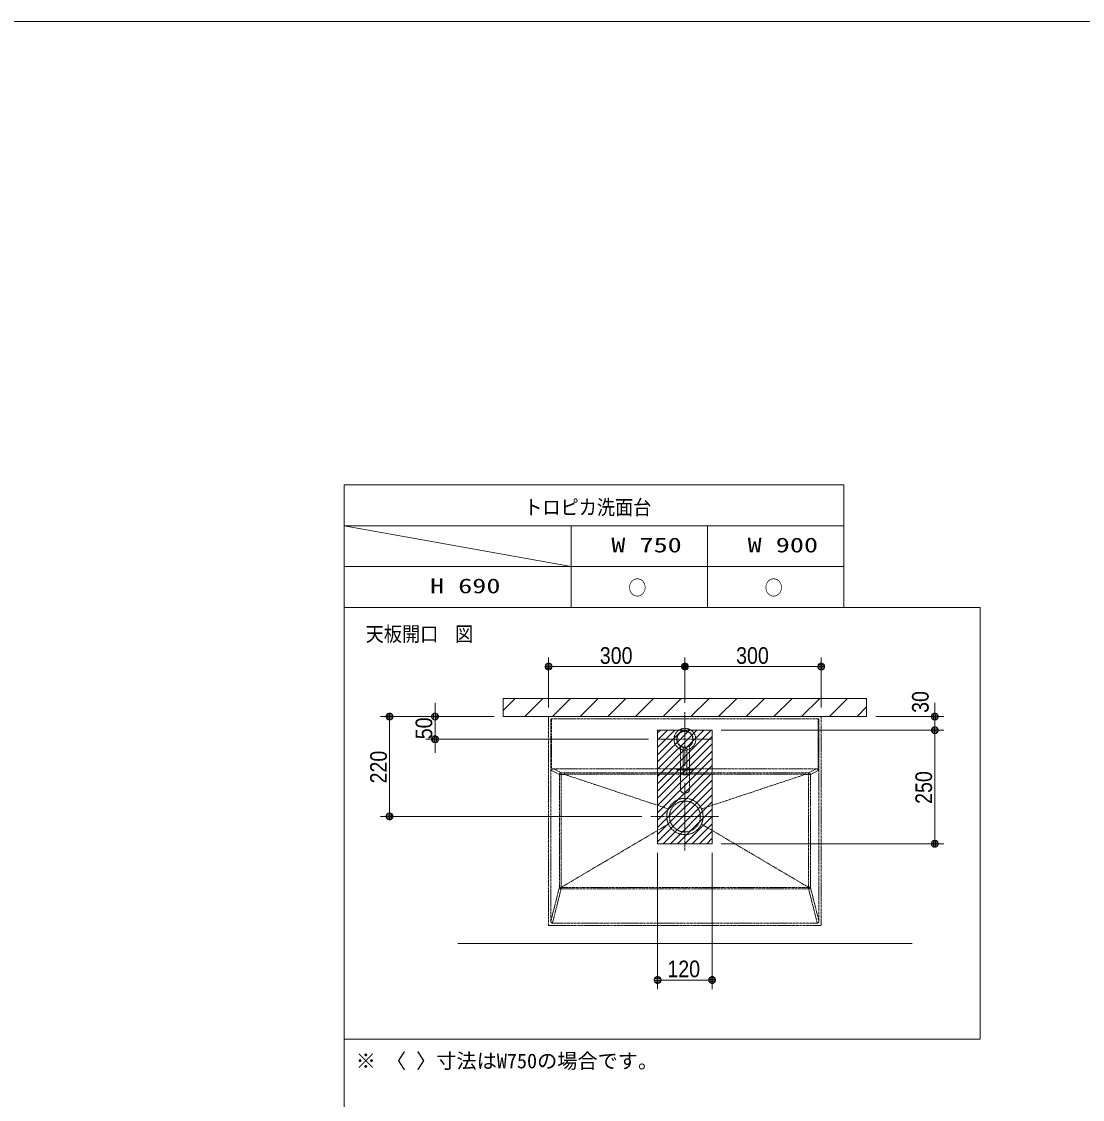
# Model space of a CAD drawing. Units: millimetres, scale not verified. Extents: x -6062 to 6062, y -3045 to 3045.
# Drawn here: x -3728 to -1392, y 397 to 2770 of the extents above; entities that cross this region are included whole.
import ezdxf
from ezdxf.enums import TextEntityAlignment as Align

# ---------------------------------------------------------------- set-up
doc = ezdxf.new("R2010")
doc.units = ezdxf.units.MM
doc.header["$LTSCALE"] = 20
doc.linetypes.add('CHAIN1', pattern=[8, 5, -1, 1, -1])
for name, color, linetype, lineweight in [('0-0_1図面枠', 7, 'Continuous', 9), ('0-2_2寸法-2', 7, 'Continuous', 9), ('0-3_0', 7, 'Continuous', 9), ('0-4_2寸法-1', 7, 'Continuous', 9), ('0-6_3一般', 7, 'CHAIN1', 9)]:
    doc.layers.add(name, color=color, linetype=linetype, lineweight=lineweight)
doc.styles.add('ＭＳ ゴシック', font='')
doc.styles.add('ＭＳ Ｐゴシック', font='')
doc.styles.get('ＭＳ ゴシック').set_extended_font_data('MS Gothic')
doc.styles.get('ＭＳ Ｐゴシック').set_extended_font_data('MS PGothic')

# ---------------------------------------------------------------- blocks, each defined once
blk = doc.blocks.new('グループ-2')
at = {"layer": '0-0_1図面枠'}
blk.add_lwpolyline([(-80000, 55400), (80000, 55400), (80000, -55400), (-80000, -55400)], close=True, dxfattribs=at)
blk = doc.blocks.new('図面枠')
at = {"layer": '0-0_1図面枠'}
blk.add_blockref('グループ-2', (0, 0), dxfattribs=at)
blk = doc.blocks.new('_Dot')
at = {"layer": '0-3_0'}
for p, q in [((-10, 0), (-20, 0)), ((9.78, 2), (-9.78, 2)), ((7.99, 6), (-7.99, 6)), ((9.16, -3.98), (-9.16, -3.98)), ((6, -7.98), (-6, -7.98))]:
    blk.add_line(p, q, dxfattribs=at)
for points in [[(10, 0), (9.92, 1.25), (9.69, 2.49), (9.3, 3.68), (8.76, 4.82), (8.09, 5.88), (7.29, 6.85), (6.37, 7.71), (5.36, 8.44), (4.26, 9.05), (3.09, 9.51), (1.87, 9.82), (0.63, 9.98), (-0.63, 9.98), (-1.87, 9.82), (-3.09, 9.51), (-4.26, 9.05), (-5.36, 8.44), (-6.37, 7.71), (-7.29, 6.85), (-8.09, 5.88), (-8.76, 4.82), (-9.3, 3.68), (-9.69, 2.49), (-9.92, 1.25), (-10, 0), (0, 0)], [(-10, 0), (-9.92, -1.25), (-9.69, -2.49), (-9.3, -3.68), (-8.76, -4.82), (-8.09, -5.88), (-7.29, -6.85), (-6.37, -7.71), (-5.36, -8.44), (-4.26, -9.05), (-3.09, -9.51), (-1.87, -9.82), (-0.63, -9.98), (0.63, -9.98), (1.87, -9.82), (3.09, -9.51), (4.26, -9.05), (5.36, -8.44), (6.37, -7.71), (7.29, -6.85), (8.09, -5.88), (8.76, -4.82), (9.3, -3.68), (9.69, -2.49), (9.92, -1.25), (10, 0), (0, 0)]]:
    blk.add_lwpolyline(points, close=True, dxfattribs=at)
blk = doc.blocks.new('グループ-7')
at = {"layer": '0-6_3一般'}
for p, q in [((-3600, 24800), (-15600, 24800)), ((-15600, 24800), (-15600, 15600)), ((-3700, 24700), (-15500, 24700)), ((-15500, 24700), (-15500, 15787.9)), ((-15471.8, 24700), (-15471.8, 22420.9)), ((-9600, 25000), (-9600, 22600)), ((-3728.2, 22420.9), (-3728.2, 24700)), ((-3700, 15787.9), (-3700, 24700)), ((-3600, 15600), (-3600, 24800)), ((-10800, 23800), (-8400, 23800)), ((-15471.7, 22423.7), (-15471.8, 22420.9)), ((-15123.3, 22248), (-15471.8, 22420.9)), ((-15391.8, 22500), (-3808.2, 22500)), ((-15391.8, 22500), (-15044.6, 22327.7)), ((-9923.9, 22458), (-9920, 22458)), ((-9920, 22472), (-9280, 22472)), ((-9920, 22472), (-9920, 22458)), ((-9280, 22458), (-9920, 22458)), ((-3728.2, 22420.9), (-4076.7, 22248)), ((-3805.4, 22499.9), (-3808.2, 22500)), ((-14889, 22247.6), (-10326.5, 20734.9)), ((-9600, 18900), (-9600, 21900)), ((-4311, 22247.6), (-8873.5, 20734.9)), ((-15038.6, 17283.9), (-10326.5, 20065.1)), ((-11100, 20400), (-8100, 20400)), ((-8866.5, 20080.9), (-8873.5, 20065.1)), ((-8873.5, 20065.1), (-4161.4, 17283.9)), ((-15500, 15787.9), (-15123.3, 17283.7)), ((-15044.6, 17218.1), (-15426.9, 15700)), ((-15047.2, 17283.6), (-15038.6, 17283.9)), ((-15041.3, 17218.2), (-15044.6, 17218.1)), ((-4161.4, 17283.9), (-4152.8, 17283.6)), ((-4155.4, 17218.1), (-4158.7, 17218.2)), ((-3773.1, 15700), (-4155.4, 17218.1)), ((-4076.7, 17283.7), (-3700, 15787.9)), ((-15429.6, 15700.1), (-15426.9, 15700)), ((-15426.9, 15700), (-3773.1, 15700)), ((-3700.1, 15784.7), (-3700, 15787.9)), ((-15600, 15600), (-3600, 15600))]:
    blk.add_line(p, q, dxfattribs=at)
for points in [[(-9800, 23512.8), (-9800, 21582.9), (-9799.2, 21569.2), (-9796.7, 21555), (-9792.3, 21540.8), (-9786, 21526.5), (-9777.7, 21512.6), (-9767.4, 21499.1), (-9755.3, 21486.4), (-9741.4, 21474.6), (-9726.1, 21464), (-9709.4, 21454.7), (-9691.9, 21446.8), (-9673.6, 21440.5), (-9655, 21435.6), (-9636.4, 21432.3), (-9618, 21430.3), (-9600, 21429.7), (-9582, 21430.3), (-9563.6, 21432.3), (-9545, 21435.6), (-9526.4, 21440.5), (-9508.1, 21446.8), (-9490.6, 21454.7), (-9473.9, 21464), (-9458.6, 21474.6), (-9444.7, 21486.4), (-9432.6, 21499.1), (-9422.3, 21512.6), (-9414, 21526.5), (-9407.7, 21540.8), (-9403.3, 21555), (-9400.8, 21569.2), (-9400, 21582.9), (-9400, 23512.8)], [(-9680, 23459.3), (-9680, 22240), (-9520, 22240), (-9520, 23459.3)], [(-15391.8, 22500), (-15394.6, 22499.9), (-15397.5, 22499.7), (-15400.3, 22499.4), (-15403.1, 22499), (-15405.9, 22498.4), (-15408.6, 22497.7), (-15411.4, 22496.9), (-15414.1, 22495.9), (-15416.9, 22494.8), (-15419.6, 22493.6), (-15422.3, 22492.3), (-15425, 22490.8), (-15427.7, 22489.2), (-15430.3, 22487.5), (-15433, 22485.7), (-15435.6, 22483.7), (-15438.2, 22481.6), (-15440.9, 22479.4), (-15443.5, 22477), (-15446, 22474.5), (-15448.5, 22472), (-15450.9, 22469.4), (-15453.2, 22466.8), (-15455.3, 22464.2), (-15457.3, 22461.6), (-15459.2, 22459), (-15460.9, 22456.4), (-15462.5, 22453.7), (-15464, 22451.1), (-15465.3, 22448.4), (-15466.6, 22445.7), (-15467.7, 22443), (-15468.6, 22440.3), (-15469.5, 22437.6), (-15470.2, 22434.8), (-15470.8, 22432.1), (-15471.2, 22429.3), (-15471.5, 22426.5), (-15471.7, 22423.7)], [(-15044.6, 22327.7), (-14972.1, 22327.5), (-14899.7, 22327.3)], [(-14899.7, 22327.3), (-12608.8, 22327.2), (-9600, 22327.1), (-8095.6, 22327.1), (-5086.8, 22327.3), (-4300.3, 22327.3)], [(-9920, 22472), (-9923.9, 22472), (-9927.6, 22471.9), (-9931.1, 22471.8), (-9934.4, 22471.7), (-9937.5, 22471.6), (-9940.4, 22471.4), (-9943.1, 22471.1), (-9945.6, 22470.9), (-9947.9, 22470.6), (-9950, 22470.3), (-9951.9, 22469.9), (-9953.6, 22469.5), (-9955.1, 22469), (-9956.4, 22468.6), (-9957.5, 22468.1), (-9958.4, 22467.5), (-9959.1, 22466.9), (-9959.6, 22466.3), (-9959.9, 22465.7), (-9960, 22465), (-9959.9, 22464.3), (-9959.6, 22463.7), (-9959.1, 22463.1), (-9958.4, 22462.5), (-9957.5, 22461.9), (-9956.4, 22461.4), (-9955.1, 22461), (-9953.6, 22460.5), (-9951.9, 22460.1), (-9950, 22459.8), (-9947.9, 22459.4), (-9945.6, 22459.1), (-9943.1, 22458.9), (-9940.4, 22458.6), (-9937.5, 22458.4), (-9934.4, 22458.3), (-9931.1, 22458.2), (-9927.6, 22458.1), (-9923.9, 22458)], [(-9280, 22472), (-9280, 22458), (-9276.1, 22458), (-9272.4, 22458.1), (-9268.9, 22458.2), (-9265.6, 22458.3), (-9262.5, 22458.4), (-9259.6, 22458.6), (-9256.9, 22458.9), (-9254.4, 22459.1), (-9252.1, 22459.4), (-9250, 22459.8), (-9248.1, 22460.1), (-9246.4, 22460.5), (-9244.9, 22461), (-9243.6, 22461.4), (-9242.5, 22461.9), (-9241.6, 22462.5), (-9240.9, 22463.1), (-9240.4, 22463.7), (-9240.1, 22464.3), (-9240, 22465), (-9240.1, 22465.7), (-9240.4, 22466.3), (-9240.9, 22466.9), (-9241.6, 22467.5), (-9242.5, 22468.1), (-9243.6, 22468.6), (-9244.9, 22469), (-9246.4, 22469.5), (-9248.1, 22469.9), (-9250, 22470.3), (-9252.1, 22470.6), (-9254.4, 22470.9), (-9256.9, 22471.1), (-9259.6, 22471.4), (-9262.5, 22471.6), (-9265.6, 22471.7), (-9268.9, 22471.8), (-9272.4, 22471.9)], [(-9272.4, 22471.9), (-9276.1, 22472), (-9280, 22472)], [(-4300.3, 22327.3), (-4227.9, 22327.5), (-4155.4, 22327.7), (-3808.2, 22500)], [(-3728.2, 22420.9), (-3728.3, 22423.7), (-3728.5, 22426.5), (-3728.8, 22429.3), (-3729.2, 22432.1), (-3729.8, 22434.8), (-3730.5, 22437.6), (-3731.4, 22440.3), (-3732.3, 22443), (-3733.4, 22445.7), (-3734.7, 22448.4), (-3736, 22451.1), (-3737.5, 22453.7), (-3739.1, 22456.4), (-3740.8, 22459), (-3742.7, 22461.6), (-3744.7, 22464.2), (-3746.8, 22466.8), (-3749.1, 22469.4), (-3751.5, 22472), (-3754, 22474.5), (-3756.5, 22477), (-3759.1, 22479.4), (-3761.8, 22481.6), (-3764.4, 22483.7), (-3767, 22485.7), (-3769.7, 22487.5), (-3772.3, 22489.2), (-3775, 22490.8), (-3777.7, 22492.3), (-3780.4, 22493.6), (-3783.1, 22494.8), (-3785.9, 22495.9), (-3788.6, 22496.9), (-3791.4, 22497.7), (-3794.1, 22498.4), (-3796.9, 22499), (-3799.7, 22499.4), (-3802.5, 22499.7), (-3805.4, 22499.9)], [(-15123.3, 17283.7), (-15123.3, 18584.6), (-15123.3, 19885.5), (-15123.3, 22248)], [(-15123.3, 22248), (-15119.9, 22248), (-15114.2, 22248), (-15106.5, 22248), (-15097, 22248), (-15086, 22248), (-15073.8, 22248), (-15060.8, 22248), (-15047.2, 22248)], [(-15047.2, 22248), (-15047.2, 22088), (-15047.3, 21448), (-15047.3, 18888), (-15047.3, 18584.6), (-15047.2, 17283.6)], [(-14889, 22247.6), (-14968.1, 22247.8), (-15007.7, 22247.9), (-15047.2, 22248)], [(-4298.9, 22255.5), (-4447, 22255.6), (-5087, 22256), (-7647, 22257.9), (-10207, 22258.6), (-12608.9, 22257.1), (-14901.1, 22255.5)], [(-14901.1, 22255.5), (-14900.9, 22254.5), (-14900.2, 22253.3), (-14898.2, 22251.7), (-14889, 22247.6)], [(-4311, 22247.6), (-4306.4, 22249.3), (-4303.4, 22250.7), (-4300.5, 22252.6), (-4299.6, 22253.7), (-4299.1, 22254.7), (-4298.9, 22255.5)], [(-4152.8, 22248), (-4231.9, 22247.8), (-4271.4, 22247.7), (-4311, 22247.6)], [(-4152.8, 17283.6), (-4152.8, 17443.6), (-4152.7, 18083.6), (-4152.7, 20643.6), (-4152.7, 20947.1), (-4152.8, 22248)], [(-4152.8, 22248), (-4139.2, 22248), (-4126.2, 22248), (-4114, 22248), (-4103, 22248), (-4093.5, 22248), (-4085.8, 22248), (-4080.1, 22248), (-4076.7, 22248)], [(-4076.7, 22248), (-4076.7, 20947.1), (-4076.7, 19646.2), (-4076.7, 17283.7)], [(-8873.5, 20734.9), (-8866.5, 20719.1), (-8859.9, 20703.2), (-8853.7, 20687.2), (-8847.8, 20671.1), (-8842.2, 20655), (-8837.1, 20638.7), (-8832.2, 20622.3), (-8827.8, 20605.8), (-8823.7, 20589.2), (-8819.9, 20572.5), (-8816.5, 20555.7), (-8813.5, 20538.8), (-8810.8, 20521.8), (-8808.5, 20504.7), (-8806.5, 20487.5), (-8804.9, 20470.2), (-8803.7, 20452.8), (-8802.8, 20435.3), (-8802.3, 20417.7), (-8802.1, 20400), (-8802.3, 20382.3), (-8802.8, 20364.7), (-8803.7, 20347.2), (-8804.9, 20329.8), (-8806.5, 20312.5), (-8808.5, 20295.3), (-8810.8, 20278.2), (-8813.5, 20261.2), (-8816.5, 20244.3), (-8819.9, 20227.5), (-8823.7, 20210.8), (-8827.8, 20194.2), (-8832.2, 20177.7), (-8837.1, 20161.3), (-8842.2, 20145), (-8847.8, 20128.9), (-8853.7, 20112.8), (-8859.9, 20096.8), (-8866.5, 20080.9)], [(-15123.3, 17283.7), (-15119.9, 17283.7), (-15114.2, 17283.7), (-15106.5, 17283.7), (-15097, 17283.7), (-15086, 17283.6), (-15073.8, 17283.6), (-15060.8, 17283.6), (-15047.2, 17283.6)], [(-15042.5, 17279.2), (-14886.4, 17279.2), (-14246.4, 17279.1), (-11686.4, 17278.8), (-7920, 17278.7), (-6656.5, 17278.9), (-4157.5, 17279.2)], [(-4158.7, 17218.2), (-6656.5, 17218.4), (-9600, 17218.5), (-12543.5, 17218.4), (-15041.3, 17218.2)], [(-4152.8, 17283.6), (-4139.2, 17283.6), (-4126.2, 17283.6), (-4114, 17283.6), (-4103, 17283.7), (-4093.5, 17283.7), (-4085.8, 17283.7), (-4080.1, 17283.7), (-4076.7, 17283.7)], [(-15500, 15787.9), (-15499.9, 15784.7), (-15499.8, 15781.5), (-15499.5, 15778.3), (-15499.1, 15775.1), (-15498.6, 15771.9), (-15497.9, 15768.8), (-15497.2, 15765.7), (-15496.3, 15762.6), (-15495.3, 15759.6), (-15494.2, 15756.6), (-15493, 15753.6), (-15491.7, 15750.6), (-15490.3, 15747.6), (-15488.7, 15744.7), (-15487.1, 15741.8), (-15485.3, 15738.9), (-15483.4, 15736.1), (-15481.4, 15733.2), (-15479.2, 15730.4), (-15477, 15727.7), (-15474.7, 15725), (-15472.3, 15722.4), (-15470, 15720), (-15467.6, 15717.7), (-15465.2, 15715.6), (-15462.8, 15713.6), (-15460.4, 15711.7), (-15457.9, 15710), (-15455.4, 15708.4), (-15452.9, 15706.9), (-15450.4, 15705.6), (-15447.9, 15704.4), (-15445.3, 15703.4), (-15442.8, 15702.5), (-15440.2, 15701.7), (-15437.5, 15701.1), (-15434.9, 15700.6), (-15432.2, 15700.3), (-15429.6, 15700.1)], [(-3773.1, 15700), (-3770.4, 15700.1), (-3767.8, 15700.3), (-3765.1, 15700.6), (-3762.5, 15701.1), (-3759.8, 15701.7), (-3757.2, 15702.5), (-3754.7, 15703.4), (-3752.1, 15704.4), (-3749.6, 15705.6), (-3747.1, 15706.9), (-3744.6, 15708.4), (-3742.1, 15710), (-3739.6, 15711.7), (-3737.2, 15713.6), (-3734.8, 15715.6), (-3732.4, 15717.7), (-3730, 15720), (-3727.7, 15722.4), (-3725.3, 15725), (-3723, 15727.7), (-3720.8, 15730.4), (-3718.6, 15733.2), (-3716.6, 15736.1), (-3714.7, 15738.9), (-3712.9, 15741.8), (-3711.3, 15744.7), (-3709.7, 15747.6), (-3708.3, 15750.6), (-3707, 15753.6), (-3705.8, 15756.6), (-3704.7, 15759.6), (-3703.7, 15762.6), (-3702.8, 15765.7), (-3702.1, 15768.8), (-3701.4, 15771.9), (-3700.9, 15775.1), (-3700.5, 15778.3), (-3700.2, 15781.5), (-3700.1, 15784.7)]]:
    blk.add_lwpolyline(points, dxfattribs=at)
for centre, radius in [((-9600, 23800), 480), ((-9600, 23800), 360), ((-9600, 23800), 360), ((-9600, 23800), 350), ((-9600, 20400), 680)]:
    blk.add_circle(centre, radius, dxfattribs=at)
for centre, radius, start, end in [((-15042.7, 22247.1), 80.7, 91.34042, 179.31825), ((-14321.3, 22263.6), 726.1, 174.9304, 181.22581), ((-13784.9, 22270.6), 1116.3, 177.08904, 180.77471), ((-5415.1, 22270.6), 1116.3, 359.22529, 2.91096), ((-4878.7, 22263.6), 726.1, 358.77419, 5.0696), ((-4157.3, 22247.1), 80.7, 0.68175, 88.65958), ((-9600, 20400), 800, 24.74511, 155.25489), ((-9600, 20400), 800, 155.25489, 204.74511), ((-9600, 20400), 800, 204.74511, 335.25489), ((-15042.2, 17301.1), 83, 192.12748, 268.36591), ((-13505, 17313.7), 1542.5, 181.11697, 183.55327), ((-15036.5, 17278), 6.16, 109.6214, 169.07682), ((-12424.2, 17303.8), 2618.4, 180.53871, 181.87426), ((-4163.8, 17277.8), 6.52, 12.72102, 68.58076), ((-6775.8, 17303.8), 2618.4, 358.12574, 359.46129), ((-5695, 17313.7), 1542.5, 356.44673, 358.88303), ((-4157.8, 17301.1), 83, 271.63409, 347.87252)]:
    blk.add_arc(centre, radius, start, end, dxfattribs=at)

msp = doc.modelspace()

# ---------------------------------------------------------------- linework, layer by layer
at = {"layer": '0-0_1図面枠'}
for p, q in [((-3017.5, 1750), (-3017.5, -2420)), ((-1917.5, 1660), (-3017.5, 1660)), ((-3017.5, 1660), (-2517.5, 1570)), ((-2517.5, 1480), (-2517.5, 1660)), ((-2217.5, 1480), (-2217.5, 1660)), ((-3017.5, 1570), (-1917.5, 1570))]:
    msp.add_line(p, q, dxfattribs=at)
for points in [[(-3017.5, 1750), (-1917.5, 1750), (-1917.5, 1480), (-3017.5, 1480)], [(-3017.5, 1480), (-1617.5, 1480), (-1617.5, 530), (-3017.5, 530)]]:
    msp.add_lwpolyline(points, close=True, dxfattribs=at)
at = {"layer": '0-2_2寸法-2'}
for p, q in [((-1717.5, 1255.01), (-1717.5, 1270.01)), ((-1847.5, 1240), (-1697.5, 1240)), ((-1717.5, 1210), (-1717.5, 1240)), ((-2187.5, 1210), (-1697.5, 1210)), ((-1717.5, 1194.99), (-1717.5, 1179.99))]:
    msp.add_line(p, q, dxfattribs=at)
at = {"layer": '0-4_2寸法-1'}
for p, q in [((-2567.5, 1260), (-2567.5, 1370)), ((-2267.5, 1270), (-2267.5, 1370)), ((-2267.5, 1270), (-2267.5, 1370)), ((-1967.5, 1260), (-1967.5, 1370)), ((-2552.49, 1350), (-2282.51, 1350)), ((-1982.51, 1350), (-2252.49, 1350)), ((-2817.5, 1255.01), (-2817.5, 1270.01)), ((-2837.5, 1240), (-2937.5, 1240)), ((-2687.5, 1240), (-2837.5, 1240)), ((-2817.5, 1190), (-2817.5, 1240)), ((-2917.5, 1035.01), (-2917.5, 1224.99)), ((-2347.5, 1190), (-2837.5, 1190)), ((-2187.5, 1210), (-1697.5, 1210)), ((-1717.5, 1194.99), (-1717.5, 975.01)), ((-2817.5, 1174.99), (-2817.5, 1159.99)), ((-2362.5, 1020), (-2937.5, 1020)), ((-2187.5, 960), (-1697.5, 960)), ((-2327.5, 940), (-2327.5, 640)), ((-2207.5, 940), (-2207.5, 640)), ((-2222.51, 660), (-2312.49, 660))]:
    msp.add_line(p, q, dxfattribs=at)
at = {"layer": '0-6_3一般', "linetype": 'Continuous'}
for p, q in [((-2667.5, 1253.6), (-2641.1, 1280)), ((-2620.14, 1240), (-2580.14, 1280)), ((-2559.18, 1240), (-2519.18, 1280)), ((-2498.22, 1240), (-2458.22, 1280)), ((-2437.26, 1240), (-2397.26, 1280)), ((-2376.3, 1240), (-2336.3, 1280)), ((-2315.34, 1240), (-2275.34, 1280)), ((-2254.38, 1240), (-2214.38, 1280)), ((-2193.42, 1240), (-2153.42, 1280)), ((-2132.46, 1240), (-2092.46, 1280)), ((-2071.5, 1240), (-2031.5, 1280)), ((-2010.54, 1240), (-1970.54, 1280)), ((-1949.58, 1240), (-1909.58, 1280)), ((-1888.62, 1240), (-1867.5, 1261.12)), ((-2667.5, 1240), (-1867.5, 1240)), ((-2327.5, 1204), (-2321.5, 1210)), ((-2327.5, 1188), (-2305.5, 1210)), ((-2327.5, 1172), (-2289.5, 1210)), ((-2327.5, 1156), (-2273.5, 1210)), ((-2327.5, 1140), (-2257.5, 1210)), ((-2327.5, 1124), (-2241.5, 1210)), ((-2327.5, 1108), (-2225.5, 1210)), ((-2327.5, 1092), (-2209.5, 1210)), ((-2327.5, 1076), (-2207.5, 1196)), ((-2327.5, 1060), (-2207.5, 1180)), ((-2327.5, 1044), (-2207.5, 1164)), ((-2327.5, 1028), (-2207.5, 1148)), ((-2327.5, 1012), (-2207.5, 1132)), ((-2327.5, 996), (-2207.5, 1116)), ((-2327.5, 980), (-2207.5, 1100)), ((-2327.5, 964), (-2207.5, 1084)), ((-2315.5, 960), (-2207.5, 1068)), ((-2299.5, 960), (-2207.5, 1052)), ((-2283.5, 960), (-2207.5, 1036)), ((-2267.5, 960), (-2207.5, 1020)), ((-2251.5, 960), (-2207.5, 1004)), ((-2235.5, 960), (-2207.5, 988)), ((-2219.5, 960), (-2207.5, 972)), ((-2767.5, 740), (-1767.5, 740))]:
    msp.add_line(p, q, dxfattribs=at)
for points in [[(-2667.5, 1280), (-1867.5, 1280), (-1867.5, 1240), (-2667.5, 1240)], [(-2327.5, 1210), (-2207.5, 1210), (-2207.5, 960), (-2327.5, 960)], [(-2327.5, 1210), (-2207.5, 1210), (-2207.5, 960), (-2327.5, 960)]]:
    msp.add_lwpolyline(points, close=True, dxfattribs=at)

# ---------------------------------------------------------------- block references
at = {"layer": '0-0_1図面枠', "xscale": 0.05, "yscale": 0.05}
msp.add_blockref('図面枠', (-1787.5, 0), dxfattribs=at)
at = {"layer": '0-2_2寸法-2', "xscale": 0.7503418, "yscale": 0.7503418}
for p, rotation in [((-1717.5, 1240), 270), ((-1717.5, 1210), 90)]:
    msp.add_blockref('_Dot', p, dxfattribs=dict(at, rotation=rotation))
at = {"layer": '0-4_2寸法-1', "xscale": 0.7503418, "yscale": 0.7503418}
for p, rotation in [((-2567.5, 1350), 180), ((-2267.5, 1350), 180), ((-2917.5, 1240), 90), ((-2817.5, 1240), 270), ((-1717.5, 1210), 90), ((-2817.5, 1190), 90), ((-2917.5, 1020), 270), ((-1717.5, 960), 270), ((-2327.5, 660), 180)]:
    msp.add_blockref('_Dot', p, dxfattribs=dict(at, rotation=rotation))
for p in [(-2267.5, 1350), (-1967.5, 1350), (-2207.5, 660)]:
    msp.add_blockref('_Dot', p, dxfattribs=at)
at = {"layer": '0-6_3一般', "xscale": 0.05, "yscale": 0.05}
msp.add_blockref('グループ-7', (-1787.5, 0), dxfattribs=at)

# ---------------------------------------------------------------- texts
at = {"layer": '0-0_1図面枠', "style": 'ＭＳ ゴシック'}
for s, width, p in [('トロピカ洗面台', 0.9, (-2621.09, 1674.66)), ('W 750', 1.4, (-2429.45, 1591.59)), ('W 900', 1.4, (-2129.45, 1591.59)), ('H 690', 1.4, (-2828.49, 1501.59)), ('○', 0.9, (-2392.09, 1497.53)), ('○', 0.9, (-2092.09, 1497.53)), ('天板開口', 0.9, (-2970, 1395.64)), ('図', 0.9, (-2773.27, 1395.64))]:
    msp.add_text(s, height=32.55, dxfattribs=dict(at, width=width)).set_placement(p, align=Align.BOTTOM_LEFT)
msp.add_text('※ 〈 〉寸法はW750の場合です。', height=32.55, dxfattribs=at).set_placement((-2992.1, 455.81), align=Align.BOTTOM_LEFT)
at = {"layer": '0-2_2寸法-2', "style": 'ＭＳ Ｐゴシック', "width": 0.9}
msp.add_text('30', height=36.66, rotation=90, dxfattribs=at).set_placement((-1719.98, 1248.02), align=Align.BOTTOM_LEFT)
at = {"layer": '0-4_2寸法-1', "style": 'ＭＳ Ｐゴシック', "width": 0.9}
for s, p in [('300', (-2454.78, 1345.04)), ('300', (-2154.78, 1345.04)), ('120', (-2306.11, 655.04))]:
    msp.add_text(s, height=36.66, dxfattribs=at).set_placement(p, align=Align.BOTTOM_LEFT)
for s, p in [('50', (-2812.54, 1190.02)), ('220', (-2912.54, 1092.72)), ('250', (-1712.54, 1047.72))]:
    msp.add_text(s, height=36.66, rotation=90, dxfattribs=at).set_placement(p, align=Align.BOTTOM_LEFT)

doc.saveas('drawing.dxf')
